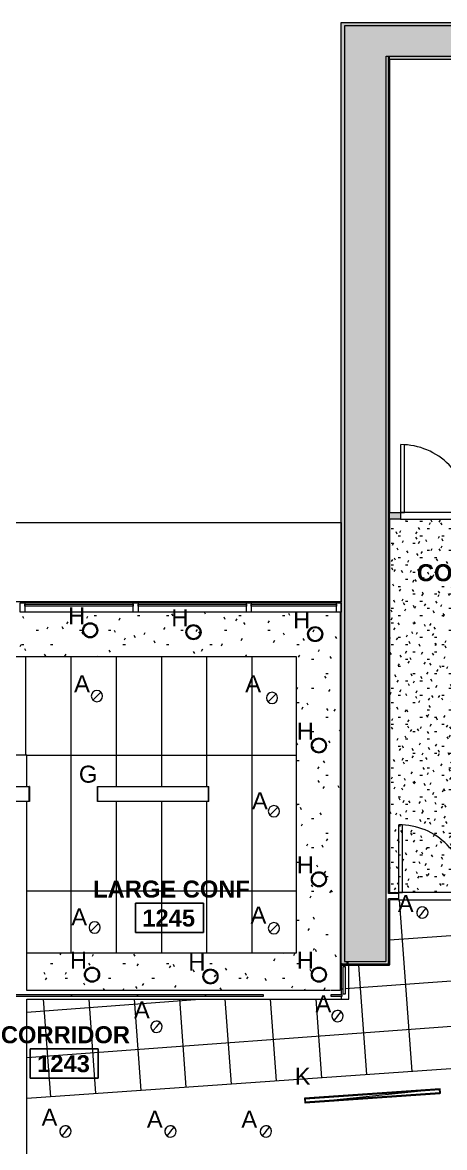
# Model space of a CAD drawing. Header units: inches. Extents: x -329 to 986, y -79 to 1436.
# Drawn here: x 315 to 539, y 840 to 1435 of the extents above; entities that cross this region are included whole.
import ezdxf

# ---------------------------------------------------------------- set-up
doc = ezdxf.new("R2010")
doc.units = ezdxf.units.IN
doc.header["$LTSCALE"] = 48
doc.header["$MEASUREMENT"] = 0
for name, color, linetype, lineweight in [('A-AREA-IDEN', 1, 'Continuous', 9), ('A-CLNG', 214, 'Continuous', 13), ('A-CLNG-PATT', 214, 'Continuous', 13), ('A-DETL-GENF', 247, 'Continuous', 9), ('A-DETL-THIN', 8, 'Continuous', 9), ('A-DOOR', 8, 'Continuous', 13), ('A-GENM', 8, 'Continuous', 9), ('A-GLAZ-CURT', 8, 'Continuous', 9), ('A-GLAZ-CWMG', 8, 'Continuous', 9), ('A-WALL', 8, 'Continuous', 13), ('A-WALL-PATT', 8, 'Continuous', 13), ('E-LITE-EQPM', 4, 'Continuous', 9), ('E-LITE-EQPM-IDEN', 4, 'Continuous', 9), ('G-IMPT', 8, 'Continuous', 9), ('I-WALL', 8, 'Continuous', 13)]:
    doc.layers.add(name, color=color, linetype=linetype, lineweight=lineweight)
doc.styles.add('Arial', font='arial.ttf', dxfattribs={"height": 9})
doc.styles.add('Swis721 Lt BT_B', font='', dxfattribs={"height": 9})
doc.styles.get('Swis721 Lt BT_B').set_extended_font_data('Swis721 Lt BT', bold=True)
pattern_1 = [(0, (0, 0), (30.72, 7.68), [1.267, -21.773, 1.267, -21.773, -122.88]), (0, (0, 0), (30.72, 7.68), [-46.08, 1.267, -44.813, 1.267, -21.773, -53.76]), (0, (0, 0), (30.72, 7.68), [-115.2, 1.267, -14.093, 1.267, -37.133]), (120, (11.52, 3.84), (-22.011075, 22.7643), [1.267, -21.773, 1.267, -21.773, -122.88]), (120, (11.52, 3.84), (-22.011075, 22.7643), [-46.08, 1.267, -44.813, 1.267, -21.773, -53.76]), (120, (11.52, 3.84), (-22.011075, 22.7643), [-115.2, 1.267, -14.093, 1.267, -37.133]), (240, (15.36, 19.2), (-8.708925, -30.4443), [1.267, -21.773, 1.267, -21.773, -122.88]), (240, (15.36, 19.2), (-8.708925, -30.4443), [-46.08, 1.267, -44.813, 1.267, -21.773, -53.76]), (240, (15.36, 19.2), (-8.708925, -30.4443), [-115.2, 1.267, -14.093, 1.267, -37.133])]

# ---------------------------------------------------------------- blocks, each defined once
blk = doc.blocks.new('08 Type A - Single-Flush - 36_ x 84_-6977110-Level 12  RCP')
at = {"layer": 'A-DETL-GENF'}
for p, q in [((16, -1.87), (16, -37.82)), ((18, -1.87), (16, -1.87)), ((18, -1.87), (18, -37.87))]:
    blk.add_line(p, q, dxfattribs=at)
blk.add_arc((18, -1.87), 36, 179.2042, 270, dxfattribs=at)
blk = doc.blocks.new('08 Type A - Single-Flush - 36_ x 84_-6977111-Level 12  RCP')
at = {"layer": 'A-DETL-GENF'}
for p, q in [((16, -1.75), (16, -37.69)), ((18, -1.75), (16, -1.75)), ((18, -1.75), (18, -37.75))]:
    blk.add_line(p, q, dxfattribs=at)
blk.add_arc((18, -1.75), 36, 179.2042, 270, dxfattribs=at)
blk = doc.blocks.new('System Panel - Glazed - Offset-8568569-Level 12  RCP')
at = {"layer": 'A-GLAZ-CURT'}
for p, q in [((-22.625, -1.75), (-22.625, -0.75)), ((-22.625, -0.75), (22.625, -0.75)), ((22.625, -1.75), (-22.625, -1.75)), ((22.625, -0.75), (22.625, -1.75))]:
    blk.add_line(p, q, dxfattribs=at)
blk = doc.blocks.new('System Panel - Glazed - Offset-8568570-Level 12  RCP')
at = {"layer": 'A-GLAZ-CURT'}
for p, q in [((-28.75, -1.75), (-28.75, -0.75)), ((-28.75, -0.75), (28.75, -0.75)), ((28.75, -1.75), (-28.75, -1.75)), ((28.75, -0.75), (28.75, -1.75))]:
    blk.add_line(p, q, dxfattribs=at)
blk = doc.blocks.new('Rectangular Mullion - 2_5_ x 5_ rectangular-6977120-Level 12  RCP')
at = {"layer": 'A-GLAZ-CWMG'}
for p, q in [((481.89, 1128.03), (436.64, 1128.03)), ((481.89, 1123.03), (436.64, 1123.03))]:
    blk.add_line(p, q, dxfattribs=at)
blk = doc.blocks.new('Rectangular Mullion - 2_5_ x 5_ rectangular-6977121-Level 12  RCP')
at = {"layer": 'A-GLAZ-CWMG'}
for p, q in [((434.14, 1128.03), (376.64, 1128.03)), ((434.14, 1123.03), (376.64, 1123.03))]:
    blk.add_line(p, q, dxfattribs=at)
blk = doc.blocks.new('Rectangular Mullion - 2_5_ x 5_ rectangular-8568574-Level 12  RCP')
at = {"layer": 'A-GLAZ-CWMG'}
for p, q in [((-2.5, 2.5), (0, 2.5)), ((-2.5, -2.5), (-2.5, 2.5)), ((0, 2.5), (0, -2.5)), ((0, -2.5), (-2.5, -2.5))]:
    blk.add_line(p, q, dxfattribs=at)
blk = doc.blocks.new('Rectangular Mullion - 2_5_ x 5_ rectangular-8568567-Level 12  RCP')
at = {"layer": 'A-GLAZ-CWMG'}
for p, q in [((1.25, 2.5), (-1.25, 2.5)), ((-1.25, 2.5), (-1.25, -2.5)), ((1.25, -2.5), (1.25, 2.5)), ((-1.25, -2.5), (1.25, -2.5))]:
    blk.add_line(p, q, dxfattribs=at)
blk = doc.blocks.new('L-Recessed Circular - Downlight - 6_-8487022-Level 12  RCP')
at = {"layer": 'E-LITE-EQPM'}
for q in [(-2.12, -2.12), (2.12, 2.12)]:
    blk.add_line((0, 0), q, dxfattribs=at)
for start, end in [(360, 180), (180, 360)]:
    blk.add_arc((0, 0), 3, start, end, dxfattribs=at)
blk = doc.blocks.new('L-Recessed Circular - Downlight - 6_-8298970-Level 12  RCP')
at = {"layer": 'E-LITE-EQPM'}
for q in [(-2.12, -2.12), (2.12, 2.12)]:
    blk.add_line((0, 0), q, dxfattribs=at)
for start, end in [(360, 180), (180, 360)]:
    blk.add_arc((0, 0), 3, start, end, dxfattribs=at)
blk = doc.blocks.new('System Panel - Glazed - Offset-8647045-Level 12  RCP')
at = {"layer": 'A-GLAZ-CURT'}
for p, q in [((-15.32, 0.75), (-15.32, 1.75)), ((-15.32, 1.75), (15.32, 1.75)), ((15.32, 0.75), (-15.32, 0.75)), ((15.32, 1.75), (15.32, 0.75))]:
    blk.add_line(p, q, dxfattribs=at)
blk = doc.blocks.new('System Panel - Glazed - Offset-8646649-Level 12  RCP')
at = {"layer": 'A-GLAZ-CURT'}
for p, q in [((-18, 0.75), (-18, 1.75)), ((-18, 1.75), (18, 1.75)), ((18, 0.75), (-18, 0.75)), ((18, 1.75), (18, 0.75))]:
    blk.add_line(p, q, dxfattribs=at)
blk = doc.blocks.new('System Panel - Glazed - Offset-8642970-Level 12  RCP')
at = {"layer": 'A-GLAZ-CURT'}
for p, q in [((-17.5, 0.75), (-17.5, 1.75)), ((-17.5, 1.75), (17.5, 1.75)), ((17.5, 0.75), (-17.5, 0.75)), ((17.5, 1.75), (17.5, 0.75))]:
    blk.add_line(p, q, dxfattribs=at)
blk = doc.blocks.new('System Panel - Glazed - Offset-8647046-Level 12  RCP')
at = {"layer": 'A-GLAZ-CURT'}
for p, q in [((-17.375, 0.75), (-17.375, 1.75)), ((-17.375, 1.75), (17.375, 1.75)), ((17.375, 0.75), (-17.375, 0.75)), ((17.375, 1.75), (17.375, 0.75))]:
    blk.add_line(p, q, dxfattribs=at)
blk = doc.blocks.new('RECESSED_Cooper_NeoRay_Straight_Narrow_22DR - Recessed_Cooper_NeoRay_Straight_Narrow_22DR 3-8491823-Level 12  RCP')
at = {"layer": 'E-LITE-EQPM'}
for p, q in [((1.19, 36), (-1.19, -36)), ((-1.19, -36), (-1.19, 36)), ((-1.19, 36), (1.19, 36)), ((-1.19, 35.75), (-0.84, 35.75)), ((-1.19, 35.75), (-1.19, -35.75)), ((-0.84, 35.75), (0.84, 35.75)), ((-0.84, 35.75), (-0.84, -35.75)), ((-0.84, -35.75), (-0.84, 35.75)), ((0.84, -35.75), (0.84, 35.75)), ((0.84, 35.75), (1.19, 35.75)), ((0.84, 35.75), (0.84, -35.75)), ((1.19, 36), (1.19, -36)), ((1.19, 35.75), (1.19, -35.75)), ((-0.84, -35.75), (-1.19, -35.75)), ((1.19, -36), (-1.19, -36)), ((0.84, -35.75), (-0.84, -35.75)), ((1.19, -35.75), (0.84, -35.75))]:
    blk.add_line(p, q, dxfattribs=at)
blk = doc.blocks.new('L-Recessed Circular - Downlight - 6_-8601706-Level 12  RCP')
at = {"layer": 'E-LITE-EQPM'}
for q in [(-2.12, -2.12), (2.12, 2.12)]:
    blk.add_line((0, 0), q, dxfattribs=at)
for start, end in [(360, 180), (180, 360)]:
    blk.add_arc((0, 0), 3, start, end, dxfattribs=at)
blk = doc.blocks.new('L-PENDANT_FOCAL POINT 3_5 CYLINDER - L-PENDANT_FOCAL POINT 3_5 CYLINDER-8623336-Level 12  RCP')
at = {"layer": 'E-LITE-EQPM'}
for radius in [4, 3.5]:
    blk.add_circle((-0.125, 0), radius, dxfattribs=at)
blk = doc.blocks.new('EUREKA LIGHTING_74136-48 FACE - 3136-48_ENDCAP-8627369-Level 12  RCP')
at = {"layer": 'G-IMPT'}
for p, q in [((-4, 0.02), (-4, 0.05)), ((4, 0.05), (-4, 0.05)), ((4, 0.02), (-4, 0.02)), ((-3.98, 0), (3.98, 0)), ((-3.98, 0), (3.98, 0)), ((4, 0.02), (4, 0.05))]:
    blk.add_line(p, q, dxfattribs=at)
for points in [[(-4, 0.02), (-4, 0.02), (-4, 0.01), (-3.99, 0), (-3.99, 0), (-3.98, 0), (-3.98, 0)], [(3.98, 0), (3.98, 0), (3.99, 0), (3.99, 0), (4, 0.01), (4, 0.02), (4, 0.02)]]:
    blk.add_open_spline(points, degree=3, dxfattribs=at)
blk = doc.blocks.new('EUREKA LIGHTING_74136-48 FACE - 3136-48_ENDCAP-V9-Level 12  RCP')
at = {"layer": 'G-IMPT'}
for p, q in [((-4, 0.02), (-4, 0.05)), ((4, 0.05), (-4, 0.05)), ((4, 0.02), (-4, 0.02)), ((3.92, 0), (3.98, 0)), ((4, 0.02), (4, 0.05)), ((-3.98, 0), (3.98, 0))]:
    blk.add_line(p, q, dxfattribs=at)
blk.add_open_spline([(3.98, 0), (3.98, 0), (3.99, 0), (3.99, 0), (4, 0.01), (4, 0.02), (4, 0.02)], degree=3, dxfattribs=at)
blk = doc.blocks.new('EUREKA LIGHTING_74136-48 FACE - 2XF_T5_28-8625365-Level 12  RCP')
at = {"layer": 'E-LITE-EQPM'}
for p, q in [((-4, 35.75), (-4, 35.66)), ((-4, 35.75), (-3.99, 35.75)), ((-3.99, 35.75), (3.99, 35.75)), ((4, 35.75), (3.99, 35.75)), ((4, -23.25), (4, 35.75)), ((-4, 35.66), (-4, -23.25)), ((3.99, -23.25), (-3.99, -23.25)), ((-3.99, -23.25), (-3.99, -23.25)), ((3.99, -23.25), (4, -23.25))]:
    blk.add_line(p, q, dxfattribs=at)
at = {"rotation": 180}
blk.add_blockref('EUREKA LIGHTING_74136-48 FACE - 3136-48_ENDCAP-V9-Level 12  RCP', (-0.06, 35.68), dxfattribs=at)
blk.add_blockref('EUREKA LIGHTING_74136-48 FACE - 3136-48_ENDCAP-8627369-Level 12  RCP', (0, -23.3))
blk = doc.blocks.new('EUREKA LIGHTING_74136-48 FACE - 2XF_T5_28-V10-Level 12  RCP')
at = {"layer": 'E-LITE-EQPM'}
for p, q in [((-4, 35.75), (-4, 35.66)), ((-4, 35.75), (-3.99, 35.75)), ((-3.99, 35.75), (3.99, 35.75)), ((4, 35.75), (3.99, 35.75)), ((4, -23.25), (4, 35.75)), ((-4, 35.66), (-4, -23.25)), ((3.99, -23.25), (-3.99, -23.25)), ((-3.99, -23.25), (-3.99, -23.25)), ((3.99, -23.25), (4, -23.25))]:
    blk.add_line(p, q, dxfattribs=at)
at = {"rotation": 180}
blk.add_blockref('EUREKA LIGHTING_74136-48 FACE - 3136-48_ENDCAP-V9-Level 12  RCP', (-0.06, 35.68), dxfattribs=at)
blk.add_blockref('EUREKA LIGHTING_74136-48 FACE - 3136-48_ENDCAP-8627369-Level 12  RCP', (0, -23.3))
blk = doc.blocks.new('System Panel - Glazed-8647123-Level 12  RCP')
at = {"layer": 'A-GLAZ-CURT'}
for p, q in [((-7.375, -1.75), (-7.375, -0.75)), ((-7.375, -0.75), (7.375, -0.75)), ((7.375, -1.75), (-7.375, -1.75)), ((7.375, -0.75), (7.375, -1.75))]:
    blk.add_line(p, q, dxfattribs=at)
blk = doc.blocks.new('System Panel - Glazed-8647047-Level 12  RCP')
at = {"layer": 'A-GLAZ-CURT'}
for p, q in [((-2.8, 0.75), (-2.8, 1.75)), ((-2.8, 1.75), (2.8, 1.75)), ((2.8, 0.75), (-2.8, 0.75)), ((2.8, 1.75), (2.8, 0.75))]:
    blk.add_line(p, q, dxfattribs=at)
blk = doc.blocks.new('Generic Models 1 - Generic Models 5-8667745-Level 12  RCP')
at = {"layer": 'A-GENM'}
for p, q in [((2770.15, 803.5), (3230.15, 803.5)), ((3230.15, 803.5), (3230.15, 761.5)), ((3230.15, 761.5), (2770.15, 761.5))]:
    blk.add_line(p, q, dxfattribs=at)
blk = doc.blocks.new('Room Tag - Room Name and Number-3379422-Level 12  RCP')
at = {"layer": 'A-AREA-IDEN'}
for p, q in [((-0.1881, -0.1636), (-0.1881, -0.0018)), ((-0.1881, -0.0018), (0.1869, -0.0018)), ((0.1869, -0.0018), (-0.1881, -0.0018)), ((-0.1881, -0.0018), (-0.1881, -0.1636)), ((0.1869, -0.0018), (0.1869, -0.1636)), ((0.1869, -0.1636), (0.1869, -0.0018)), ((0.1869, -0.1636), (-0.1881, -0.1636)), ((-0.1881, -0.1636), (0.1869, -0.1636))]:
    blk.add_line(p, q, dxfattribs=at)

msp = doc.modelspace()

# ---------------------------------------------------------------- hatches: boundary and pattern name
at = {"layer": 'A-CLNG-PATT'}
h = msp.add_hatch(dxfattribs=at)
h.set_pattern_fill('FP1_20', color=256, style=0, pattern_type=2)
h.set_pattern_definition([(0, (0, 0), (15.36, 3.84), [1.267, -10.253, 1.267, -10.253, -61.44]), (0, (0, 0), (15.36, 3.84), [-23.04, 1.267, -21.773, 1.267, -10.253, -26.88]), (0, (0, 0), (15.36, 3.84), [-57.6, 1.267, -6.413, 1.267, -17.933]), (120, (5.76, 1.92), (-11.005538, 11.38215), [1.267, -10.253, 1.267, -10.253, -61.44]), (120, (5.76, 1.92), (-11.005538, 11.38215), [-23.04, 1.267, -21.773, 1.267, -10.253, -26.88]), (120, (5.76, 1.92), (-11.005538, 11.38215), [-57.6, 1.267, -6.413, 1.267, -17.933]), (240, (7.68, 9.6), (-4.354462, -15.22215), [1.267, -10.253, 1.267, -10.253, -61.44]), (240, (7.68, 9.6), (-4.354462, -15.22215), [-23.04, 1.267, -21.773, 1.267, -10.253, -26.88]), (240, (7.68, 9.6), (-4.354462, -15.22215), [-57.6, 1.267, -6.413, 1.267, -17.933])])
h.paths.add_polyline_path([(551.02, 974.53), (569.89, 974.53), (569.89, 1077.03), (570.39, 1077.03), (570.39, 1077.53), (574.89, 1077.53), (574.89, 1106.22), (774.89, 1106.22), (774.89, 1172.3), (509.89, 1172.3), (509.89, 974.53), (521.69, 974.53)], flags=0)
h = msp.add_hatch(dxfattribs=at)
h.set_pattern_fill('FP1_1', color=256, style=0, pattern_type=2)
h.set_pattern_definition(pattern_1)
h.paths.add_polyline_path([(343.25, 922.69), (478.42, 922.69), (478.42, 955.57), (478.8, 955.57), (478.8, 922.69), (483.7, 922.69), (483.7, 1123.03), (197.7, 1123.03), (197.7, 922.69), (246.33, 922.69), (246.33, 942.57), (221.7, 942.57), (221.7, 1099.53), (246.39, 1099.53), (246.39, 1117.53), (264.39, 1117.53), (264.39, 1099.53), (460.39, 1099.53), (460.39, 942.57), (317.7, 942.57), (317.7, 922.69), (336.96, 922.69)], flags=0)
h.paths.add_polyline_path([(313.08, 922.69), (313.08, 942.57), (313.02, 942.57), (313.02, 937.38), (312.89, 937.38), (312.89, 922.69), (313.02, 922.69)], flags=0)
at = {"layer": 'A-DETL-GENF'}
h = msp.add_hatch(color=256, dxfattribs=at)
h.paths.add_polyline_path([(982.64, -77.72), (982.64, -13.14), (735.72, 233.78), (660.14, 233.78), (660.14, 219.53), (734.76, 219.53), (968.39, -14.09), (968.39, -63.34), (738.07, -63.34), (687.39, -12.66), (687.39, -5.72), (673.14, -5.72), (673.14, -18.75), (732.1, -77.72), (878.58, -77.72)], flags=0)
h.paths.add_polyline_path([(984.64, 574.97), (984.64, 836.48), (964.39, 836.48), (964.39, 591.66), (506.39, 591.66), (506.39, 832.6), (486.14, 832.6), (486.14, 574.97), (700.14, 574.97)], flags=0)
h.paths.add_polyline_path([(912.77, 784.61), (912.77, 820.36), (902.33, 820.36), (902.33, 832.42), (879.64, 832.42), (879.64, 820.38), (875.64, 820.38), (875.64, 819.13), (594.64, 819.13), (594.64, 832.42), (571.89, 832.42), (571.89, 819.36), (558.02, 819.36), (558.02, 784.61), (593.77, 784.61), (593.77, 808.46), (877.02, 808.46), (877.02, 784.61), (878.58, 784.61)], flags=0)
h.paths.add_polyline_path([(486.14, 938.1), (508.14, 938.1), (508.14, 1417.55), (607.64, 1417.55), (607.64, 1188.97), (558.14, 1188.97), (558.14, 1174.05), (964.39, 1174.05), (964.39, 938.91), (984.64, 938.91), (984.64, 1193.86), (622.89, 1193.86), (622.89, 1433.6), (486.14, 1433.6), (486.14, 957.44)], flags=0)
h.paths.add_polyline_path([(8.14, 1117.53), (22.64, 1117.53), (22.64, 1191.89), (-219.48, 1434.01), (-288.01, 1434.01), (-288.01, 1182.01), (-228.61, 1122.61), (-176.25, 1122.61), (-176.25, 1138.46), (-224.25, 1138.46), (-274.61, 1190.61), (-274.61, 1419.61), (-225.31, 1419.61), (8.14, 1186.16), (8.14, 1168.42)], flags=0)
at = {"layer": 'A-WALL-PATT'}
for points in [[(484.39, 1431.85), (486.14, 1431.85), (486.14, 1433.6), (621.14, 1433.6), (621.14, 1435.35), (484.39, 1435.35), (484.39, 1433.6)], [(487.39, 936.85), (487.89, 936.85), (487.89, 938.1), (486.14, 938.1), (486.14, 1431.85), (484.39, 1431.85), (484.39, 936.85), (486.14, 936.85)], [(607.64, 1415.8), (607.64, 1417.55), (509.89, 1417.55), (509.89, 1415.8), (605.98, 1415.8)]]:
    msp.add_hatch(color=256, dxfattribs=at).paths.add_polyline_path(points, flags=0)
h = msp.add_hatch(dxfattribs=at)
h.set_pattern_fill('FP1_1', color=256, style=0, pattern_type=2)
h.set_pattern_definition(pattern_1)
h.paths.add_polyline_path([(509.39, 936.85), (509.89, 936.85), (509.89, 971.28), (509.39, 971.28), (509.39, 939.35)], flags=0)
h.paths.add_polyline_path([(509.89, 974.03), (509.89, 1417.55), (509.39, 1417.55), (509.39, 974.03)], flags=0)
h = msp.add_hatch(color=256, dxfattribs=at)
h.paths.add_polyline_path([(964.39, 1172.3), (964.39, 1174.05), (558.14, 1174.05), (558.14, 1175.8), (552.02, 1175.8), (552.02, 1172.3), (963.14, 1172.3)], flags=0)
h.paths.add_polyline_path([(509.89, 1172.3), (515.77, 1172.3), (515.77, 1175.8), (509.89, 1175.8)], flags=0)
h = msp.add_hatch(dxfattribs=at)
h.set_pattern_fill('FP1_1', color=256, style=0, pattern_type=2)
h.set_pattern_definition(pattern_1)
h.paths.add_polyline_path([(566.31, 974.03), (569.89, 974.03), (569.89, 974.53), (551.02, 974.53), (551.02, 974.03)], flags=0)
h.paths.add_polyline_path([(514.77, 974.03), (514.77, 974.53), (509.89, 974.53), (509.89, 974.03)], flags=0)

# ---------------------------------------------------------------- linework, layer by layer
at = {"layer": 'A-CLNG'}
for p, q in [((483.7, 1123.03), (483.7, 922.69)), ((484.12, 1122.76), (483.7, 1122.76)), ((484.12, 936.76), (484.12, 1122.76)), ((264.39, 1099.53), (460.39, 1099.53)), ((460.39, 1099.53), (460.39, 942.57)), ((460.39, 942.57), (317.7, 942.57)), ((484.89, 936.76), (484.12, 936.76)), ((484.4, 920.57), (484.4, 936.07)), ((484.4, 936.07), (509.89, 936.07)), ((509.89, 936.07), (509.89, 936.35)), ((317.7, 918.07), (484.4, 918.07)), ((317.7, 475.43), (317.7, 918.07)), ((484.4, 918.07), (484.4, 919.57)), ((881.13, 905.01), (317.7, 865.61)), ((536.72, 870.63), (464.89, 865.63)), ((536.88, 868.26), (536.72, 870.63)), ((464.89, 865.63), (465.06, 863.27)), ((465.06, 863.27), (536.88, 868.26))]:
    msp.add_line(p, q, dxfattribs=at)
for centre, start, end in [((354.83, 1078.66), 0, 180), ((354.83, 1078.66), 180, 0), ((447.65, 1077.66), 0, 180), ((447.65, 1077.66), 180, 0), ((448.65, 1017.61), 0, 180), ((448.65, 1017.61), 180, 0), ((527.35, 963.97), 4.2046, 184.2046), ((527.35, 963.97), 184.2046, 4.2046), ((353.65, 956.1), 0, 180), ((353.65, 956.1), 180, 0), ((448.65, 955.66), 0, 180), ((448.65, 955.66), 180, 0), ((482.38, 909.18), 4.2046, 184.2046), ((386.4, 903.54), 4.2046, 184.2046), ((482.38, 909.18), 184.2046, 4.2046), ((386.4, 903.54), 184.2046, 4.2046), ((338.13, 848.09), 4.2046, 184.2046), ((338.13, 848.09), 184.2046, 4.2046), ((393.8, 848.09), 4.2046, 184.2046), ((393.8, 848.09), 184.2046, 4.2046), ((444.45, 848.09), 4.2046, 184.2046), ((444.45, 848.09), 184.2046, 4.2046)]:
    msp.add_arc(centre, 3, start, end, dxfattribs=at)
at = {"layer": 'A-CLNG-PATT'}
for p, q in [((317, 1099.53), (317, 1047.35)), ((341, 1099.53), (341, 942.57)), ((365, 1099.53), (365, 1030.79)), ((389, 1099.53), (389, 1030.78)), ((413, 1099.53), (413, 1030.78)), ((437, 1099.53), (437, 942.57)), ((460.39, 1047.25), (317.7, 1047.25)), ((365, 1022.8), (365, 942.57)), ((389, 1022.8), (389, 942.57)), ((413, 1022.79), (413, 942.57)), ((460.39, 975.25), (317.7, 975.25)), ((515.06, 970.78), (521.75, 879.88)), ((509.89, 949.51), (700.57, 963.53)), ((486.4, 923.72), (962.64, 958.74)), ((493.55, 936.07), (497.81, 878.2)), ((317.7, 887.25), (962.64, 934.67)), ((484.4, 923.58), (485.4, 923.65)), ((317.7, 911.32), (409.46, 918.07)), ((326.42, 918.07), (330.21, 866.48)), ((350.49, 918.07), (354.16, 868.16)), ((374.55, 918.07), (378.1, 869.83)), ((398.62, 918.07), (402.04, 871.51)), ((422.68, 918.07), (425.98, 873.18)), ((446.75, 918.07), (449.92, 874.85)), ((470.81, 918.07), (473.87, 876.53))]:
    msp.add_line(p, q, dxfattribs=at)
at = {"layer": 'A-DETL-THIN'}
for p, q in [((622.89, 1433.6), (486.14, 1433.6)), ((486.14, 1433.6), (486.14, 938.1)), ((508.14, 938.1), (508.14, 1417.55)), ((508.14, 1417.55), (607.64, 1417.55)), ((486.14, 938.1), (508.14, 938.1))]:
    msp.add_line(p, q, dxfattribs=at)
at = {"layer": 'A-WALL'}
for p, q in [((509.39, 974.03), (509.39, 1417.55)), ((317.7, 1047.35), (260.08, 1047.35)), ((317.7, 1030.78), (317.7, 1047.35)), ((317.7, 922.69), (317.7, 1022.8)), ((514.77, 974.03), (509.39, 974.03)), ((509.39, 936.85), (509.39, 971.28)), ((514.77, 971.28), (509.39, 971.28)), ((483.83, 936.35), (483.83, 922.69)), ((483.83, 936.35), (484.39, 936.35)), ((484.89, 936.85), (509.39, 936.85)), ((488.45, 918.07), (488.45, 936.35)), ((478.42, 922.69), (317.7, 922.69)), ((483.83, 922.69), (478.8, 922.69)), ((484.4, 918.07), (488.45, 918.07))]:
    msp.add_line(p, q, dxfattribs=at)
at = {"layer": 'I-WALL'}
for p, q in [((484.39, 936.35), (484.39, 1435.35)), ((484.39, 1435.35), (624.64, 1435.35)), ((509.89, 1415.8), (509.89, 1417.55)), ((509.89, 1415.8), (509.89, 1175.8)), ((605.89, 1415.8), (509.89, 1415.8)), ((509.89, 1175.8), (515.77, 1175.8)), ((509.89, 1172.3), (509.89, 1175.8)), ((515.77, 1175.8), (515.77, 1172.3)), ((552.02, 1175.8), (515.77, 1175.8)), ((509.89, 1172.3), (509.89, 974.53)), ((515.77, 1172.3), (509.89, 1172.3)), ((515.77, 1172.3), (552.02, 1172.3)), ((509.89, 974.53), (514.77, 974.53)), ((514.77, 974.53), (514.77, 970.78)), ((551.02, 974.53), (514.77, 974.53)), ((509.89, 970.78), (509.89, 936.35)), ((514.77, 970.78), (509.89, 970.78)), ((514.77, 970.78), (551.02, 970.78)), ((487.89, 936.35), (484.39, 936.35)), ((484.89, 936.85), (484.89, 936.35)), ((487.39, 938.1), (487.39, 936.85)), ((487.89, 938.1), (487.89, 936.85)), ((509.89, 936.35), (487.89, 936.35))]:
    msp.add_line(p, q, dxfattribs=at)

# ---------------------------------------------------------------- block references
at = {"layer": 'A-AREA-IDEN', "xscale": 95.99999999999994, "yscale": 95.99999999999994, "zscale": 95.99999999999994}
for p in [(393.32, 969.21), (337.55, 892.07)]:
    msp.add_blockref('Room Tag - Room Name and Number-3379422-Level 12  RCP', p, dxfattribs=at)
at = {"layer": 'A-DOOR', "rotation": 180}
for name, p in [('08 Type A - Single-Flush - 36_ x 84_-6977111-Level 12  RCP', (533.89, 1174.05)), ('08 Type A - Single-Flush - 36_ x 84_-6977110-Level 12  RCP', (532.89, 972.66))]:
    msp.add_blockref(name, p, dxfattribs=at)
at = {"layer": 'A-GENM'}
msp.add_blockref('Generic Models 1 - Generic Models 5-8667745-Level 12  RCP', (-2745.76, 367.03), dxfattribs=at)
at = {"layer": 'A-GLAZ-CURT'}
for name, p, rotation in [('System Panel - Glazed - Offset-8568570-Level 12  RCP', (345.39, 1125.53), 180), ('System Panel - Glazed - Offset-8568570-Level 12  RCP', (405.39, 1125.53), 180), ('System Panel - Glazed - Offset-8568569-Level 12  RCP', (459.27, 1125.53), 180), ('System Panel - Glazed-8647123-Level 12  RCP', (484.65, 928.13), 90)]:
    msp.add_blockref(name, p, dxfattribs=dict(at, rotation=rotation))
for name, p in [('System Panel - Glazed - Offset-8647046-Level 12  RCP', (324.03, 918.82)), ('System Panel - Glazed - Offset-8642970-Level 12  RCP', (358.9, 918.82)), ('System Panel - Glazed - Offset-8646649-Level 12  RCP', (394.4, 918.82)), ('System Panel - Glazed - Offset-8647045-Level 12  RCP', (427.72, 918.82)), ('System Panel - Glazed-8647047-Level 12  RCP', (481.85, 918.82))]:
    msp.add_blockref(name, p, dxfattribs=at)
at = {"layer": 'A-GLAZ-CWMG', "extrusion": (0, 0, -1)}
for p in [(-315.39, 1125.53), (-375.39, 1125.53), (-435.39, 1125.53)]:
    msp.add_blockref('Rectangular Mullion - 2_5_ x 5_ rectangular-8568567-Level 12  RCP', p, dxfattribs=at)
at = {"layer": 'A-GLAZ-CWMG'}
for name, p in [('Rectangular Mullion - 2_5_ x 5_ rectangular-6977121-Level 12  RCP', (-60, 0)), ('Rectangular Mullion - 2_5_ x 5_ rectangular-6977121-Level 12  RCP', (0, 0)), ('Rectangular Mullion - 2_5_ x 5_ rectangular-6977120-Level 12  RCP', (0, 0)), ('Rectangular Mullion - 2_5_ x 5_ rectangular-8568574-Level 12  RCP', (484.39, 1125.53))]:
    msp.add_blockref(name, p, dxfattribs=at)
at = {"layer": 'E-LITE-EQPM'}
for name, p in [('L-PENDANT_FOCAL POINT 3_5 CYLINDER - L-PENDANT_FOCAL POINT 3_5 CYLINDER-8623336-Level 12  RCP', (351.39, 1113.47)), ('L-PENDANT_FOCAL POINT 3_5 CYLINDER - L-PENDANT_FOCAL POINT 3_5 CYLINDER-8623336-Level 12  RCP', (406.14, 1112.47)), ('L-PENDANT_FOCAL POINT 3_5 CYLINDER - L-PENDANT_FOCAL POINT 3_5 CYLINDER-8623336-Level 12  RCP', (470.65, 1111.47)), ('L-Recessed Circular - Downlight - 6_-8298970-Level 12  RCP', (354.83, 1078.66)), ('L-Recessed Circular - Downlight - 6_-8298970-Level 12  RCP', (447.65, 1077.66)), ('L-PENDANT_FOCAL POINT 3_5 CYLINDER - L-PENDANT_FOCAL POINT 3_5 CYLINDER-8623336-Level 12  RCP', (472.65, 1052.48)), ('L-Recessed Circular - Downlight - 6_-8298970-Level 12  RCP', (448.65, 1017.61)), ('L-PENDANT_FOCAL POINT 3_5 CYLINDER - L-PENDANT_FOCAL POINT 3_5 CYLINDER-8623336-Level 12  RCP', (472.65, 981.61)), ('L-Recessed Circular - Downlight - 6_-8298970-Level 12  RCP', (353.65, 956.1)), ('L-Recessed Circular - Downlight - 6_-8298970-Level 12  RCP', (448.65, 955.66)), ('L-PENDANT_FOCAL POINT 3_5 CYLINDER - L-PENDANT_FOCAL POINT 3_5 CYLINDER-8623336-Level 12  RCP', (352.39, 931.1)), ('L-PENDANT_FOCAL POINT 3_5 CYLINDER - L-PENDANT_FOCAL POINT 3_5 CYLINDER-8623336-Level 12  RCP', (415.14, 930.1)), ('L-PENDANT_FOCAL POINT 3_5 CYLINDER - L-PENDANT_FOCAL POINT 3_5 CYLINDER-8623336-Level 12  RCP', (472.65, 931.1))]:
    msp.add_blockref(name, p, dxfattribs=at)
at = {"layer": 'E-LITE-EQPM', "extrusion": (0, 0, -1)}
for name, p, rotation in [('EUREKA LIGHTING_74136-48 FACE - 2XF_T5_28-8625365-Level 12  RCP', (-283.39, 1026.78), 89.99999999999991), ('EUREKA LIGHTING_74136-48 FACE - 2XF_T5_28-V10-Level 12  RCP', (-378.39, 1026.78), 89.99999999999991), ('RECESSED_Cooper_NeoRay_Straight_Narrow_22DR - Recessed_Cooper_NeoRay_Straight_Narrow_22DR 3-8491823-Level 12  RCP', (-500.89, 866.95), 266.0198725165208)]:
    msp.add_blockref(name, p, dxfattribs=dict(at, rotation=rotation))
at = {"layer": 'E-LITE-EQPM', "rotation": 4.204595714131881}
for name, p in [('L-Recessed Circular - Downlight - 6_-8487022-Level 12  RCP', (527.35, 963.97)), ('L-Recessed Circular - Downlight - 6_-8487022-Level 12  RCP', (482.38, 909.18)), ('L-Recessed Circular - Downlight - 6_-8487022-Level 12  RCP', (386.4, 903.54)), ('L-Recessed Circular - Downlight - 6_-8601706-Level 12  RCP', (338.13, 848.09)), ('L-Recessed Circular - Downlight - 6_-8601706-Level 12  RCP', (393.8, 848.09)), ('L-Recessed Circular - Downlight - 6_-8601706-Level 12  RCP', (444.45, 848.09))]:
    msp.add_blockref(name, p, dxfattribs=at)

# ---------------------------------------------------------------- texts
at = {"layer": 'A-AREA-IDEN', "char_height": 9, "attachment_point": 1, "style": 'Swis721 Lt BT_B'}
for s, insert, width in [('CORRRIDOR', (524.44, 1148.47), 91.506), ('LARGE CONF', (352.83, 980.93), 97.869), ('1245', (378.91, 965.61), 33.936), ('CORRIDOR', (303.94, 903.79), 81.204), ('1243', (323.14, 888.47), 33.936)]:
    msp.add_mtext(s, dxfattribs=dict(at, insert=insert, width=width))
at = {"layer": 'E-LITE-EQPM-IDEN', "char_height": 9, "attachment_point": 1, "style": 'Arial'}
for s, insert, width in [('H', (339.54, 1125.6), 11.211), ('H', (394.29, 1124.6), 11.211), ('H', (458.8, 1123.6), 11.211), ('A', (342.74, 1089.7), 10.302), ('A', (433.46, 1089.7), 10.302), ('H', (460.8, 1064.61), 11.211), ('G', (345.28, 1041.78), 12.12), ('A', (437.04, 1027.68), 10.302), ('H', (460.8, 993.74), 11.211), ('A', (514.34, 973.22), 10.302), ('A', (341.27, 966.17), 10.302), ('A', (436.27, 967.18), 10.302), ('H', (340.54, 943.23), 11.211), ('H', (403.29, 942.23), 11.211), ('H', (460.8, 943.23), 11.211), ('A', (470.71, 920.22), 10.302), ('A', (374.5, 916.92), 10.302), ('K', (459.69, 881.82), 10.302), ('A', (325.51, 860.09), 10.302), ('A', (381.32, 859.09), 10.302), ('A', (431.41, 859.09), 10.302)]:
    msp.add_mtext(s, dxfattribs=dict(at, insert=insert, width=width))

doc.saveas('drawing.dxf')
